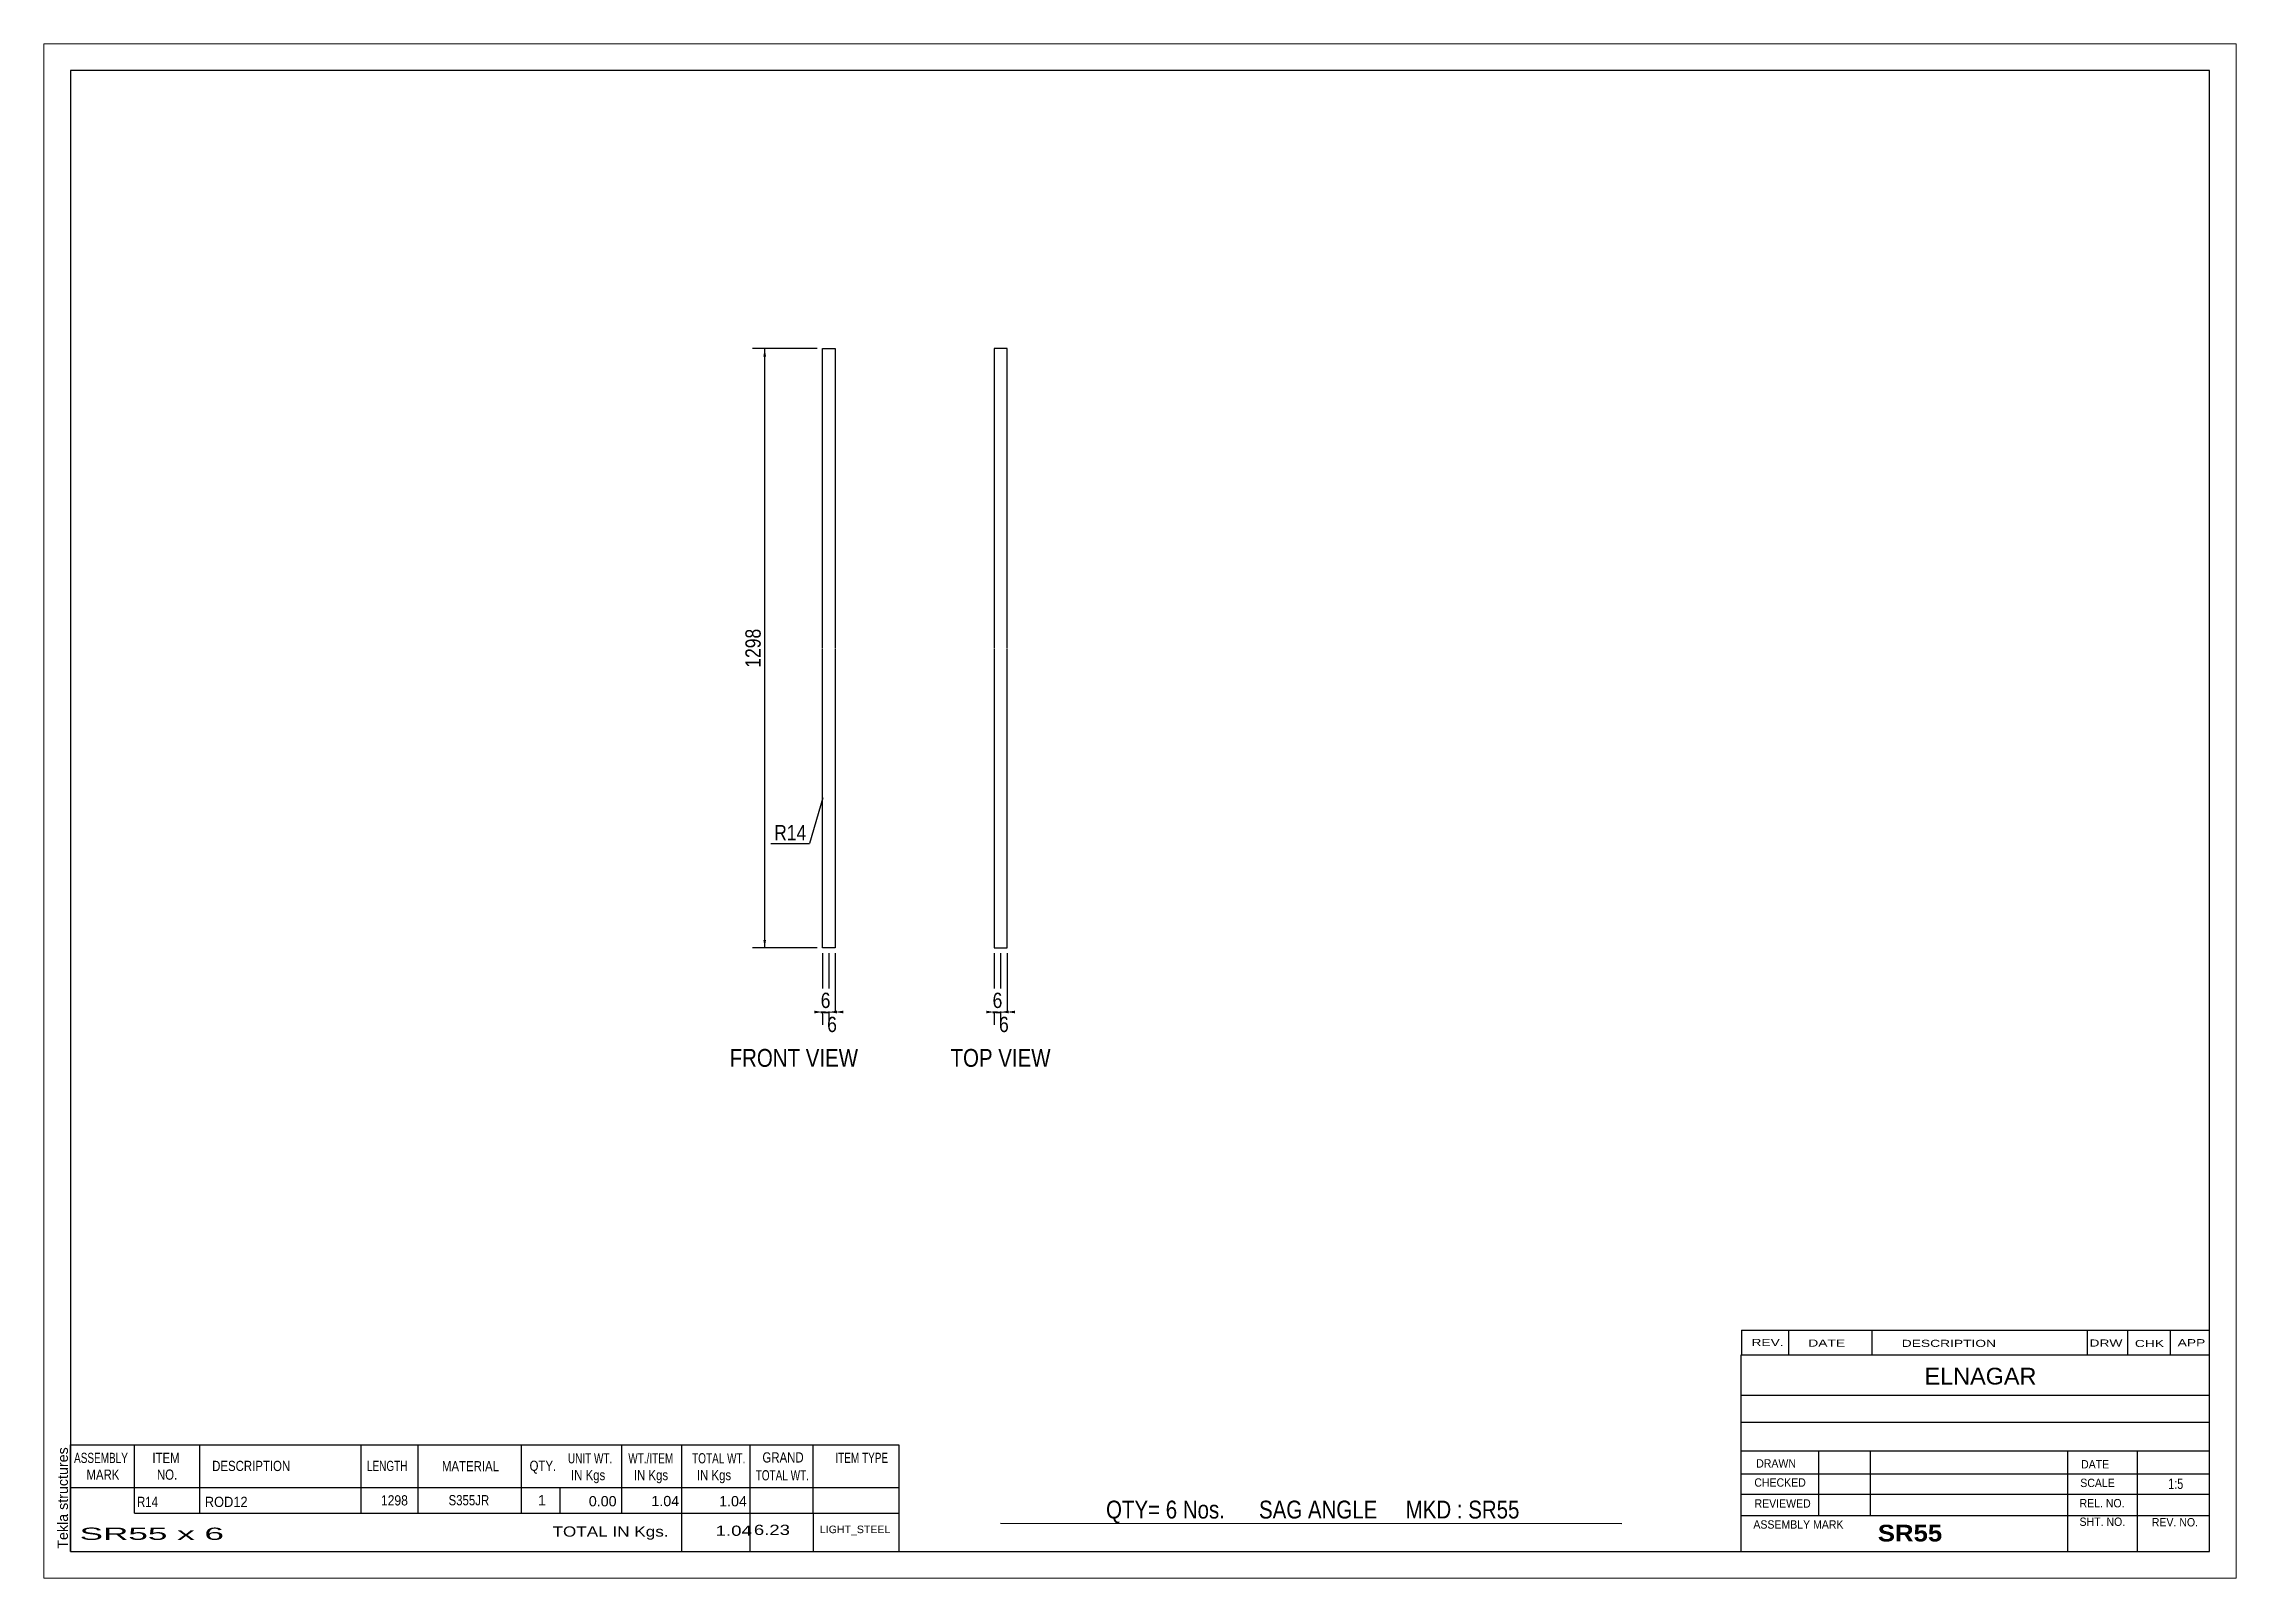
# Paper-space layout 'Layout1' of a CAD drawing. Header units: millimetres. Extents: x 0 to 410, y 0 to 287.
# The model-space entities are those that its viewports show. They can reach past a viewport. Long polylines and large blocks are cut down to what shows.
import ezdxf

# ---------------------------------------------------------------- set-up
doc = ezdxf.new("R2010")
doc.units = ezdxf.units.MM
doc.layers.add('Viewport layer', color=7, linetype='Continuous', plot=False)
doc.styles.add('Arial', font='ARIAL.TTF', dxfattribs={"height": 0.2})
doc.styles.add('Arial Bold', font='ARIALBD.TTF', dxfattribs={"height": 0.2})
doc.styles.add('Arial Narrow', font='ARIALN.TTF', dxfattribs={"height": 0.2})

# ---------------------------------------------------------------- blocks, each defined once
blk = doc.blocks.new('Unknown-629077743-1698')
at = {"color": 5, "linetype": 'Continuous'}
for p, q in [((405, 282), (5, 282)), ((5, 282), (5, 5)), ((405, 5), (405, 282)), ((5, 5), (405, 5))]:
    blk.add_line(p, q, dxfattribs=at)
at = {"color": 174, "linetype": 'Continuous', "style": 'Arial'}
blk.add_text('Tekla structures', height=1.9102, rotation=90, dxfattribs=at).set_placement((4.5, 5.5))
blk = doc.blocks.new('Unknown-629077743-11 - 1555')
at = {"color": 0, "linetype": 'Continuous'}
blk.add_wipeout([(152.32, 95.65), (152.32, 99.15), (128.25, 99.15), (128.25, 95.65)], dxfattribs=at)
at = {"color": 96, "linetype": 'Continuous', "style": 'Arial Narrow'}
blk.add_text('FRONT VIEW', height=3.34, dxfattribs=at).set_placement((128.25, 95.65))
blk = doc.blocks.new('Unknown-629077743-12 - 1604')
at = {"color": 0, "linetype": 'Continuous'}
blk.add_wipeout([(188.32, 95.65), (188.32, 99.15), (169.57, 99.15), (169.57, 95.65)], dxfattribs=at)
at = {"color": 96, "linetype": 'Continuous', "style": 'Arial Narrow'}
blk.add_text('TOP VIEW', height=3.34, dxfattribs=at).set_placement((169.57, 95.65))
blk = doc.blocks.new('Part-629077743-1602 - 1555')
at = {"color": 2, "linetype": 'Continuous'}
for p, q in [((145.61, 174), (145.61, 230)), ((145.61, 230), (148.01, 230)), ((148.01, 230), (148.01, 174)), ((145.61, 117.9), (145.61, 173.9)), ((148.01, 173.9), (148.01, 117.9)), ((148.01, 117.9), (145.61, 117.9))]:
    blk.add_line(p, q, dxfattribs=at)
blk = doc.blocks.new('Part-629077743-1605 - 1604')
at = {"color": 2, "linetype": 'Continuous'}
for p, q in [((177.74, 230), (177.74, 174)), ((180.14, 230), (177.74, 230)), ((180.14, 174), (180.14, 230)), ((177.74, 173.9), (177.74, 117.9)), ((180.14, 117.9), (180.14, 173.9)), ((177.74, 117.9), (180.14, 117.9))]:
    blk.add_line(p, q, dxfattribs=at)
blk = doc.blocks.new('StraightDimension-629077743-1609 - 1555')
at = {"linetype": 'Continuous'}
for points in [[(145.31, 106.15), (146.81, 105.9), (145.31, 105.65)], [(149.51, 105.65), (148.01, 105.9), (149.51, 106.15)]]:
    blk.add_hatch(color=7, dxfattribs=at).paths.add_polyline_path(points)
at = {"color": 7, "linetype": 'Continuous'}
for p, q in [((146.81, 116.9), (146.81, 103.65)), ((148.01, 116.9), (148.01, 103.65)), ((146.81, 105.9), (148.01, 105.9))]:
    blk.add_line(p, q, dxfattribs=at)
at = {"color": 0}
blk.add_wipeout([(148.92, 101.55), (148.92, 105.75), (145.89, 105.75), (145.89, 101.55)], dxfattribs=at)
at = {"color": 3, "style": 'Arial Narrow'}
blk.add_text('6', height=2.86, dxfattribs=at).set_placement((146.49, 102.15))
blk = doc.blocks.new('StraightDimension-629077743-1618 - 1555')
at = {"linetype": 'Continuous'}
for points in [[(134.56, 228.5), (134.81, 230), (135.06, 228.5)], [(135.06, 119.4), (134.81, 117.9), (134.56, 119.4)]]:
    blk.add_hatch(color=7, dxfattribs=at).paths.add_polyline_path(points)
at = {"color": 7, "linetype": 'Continuous'}
for p, q in [((144.61, 230), (132.56, 230)), ((134.81, 117.9), (134.81, 230)), ((144.61, 117.9), (132.56, 117.9))]:
    blk.add_line(p, q, dxfattribs=at)
at = {"color": 0}
blk.add_wipeout([(134.66, 178.21), (130.46, 178.21), (130.46, 169.69), (134.66, 169.69)], dxfattribs=at)
at = {"color": 3, "style": 'Arial Narrow'}
blk.add_text('1298', height=2.863, rotation=90.0002, dxfattribs=at).set_placement((134.06, 170.29))
blk = doc.blocks.new('StraightDimension-629077743-1610 - 1555')
at = {"linetype": 'Continuous'}
for points in [[(144.11, 106.15), (145.61, 105.9), (144.11, 105.65)], [(148.31, 105.65), (146.81, 105.9), (148.31, 106.15)]]:
    blk.add_hatch(color=7, dxfattribs=at).paths.add_polyline_path(points)
at = {"color": 7, "linetype": 'Continuous'}
for p, q in [((145.61, 116.9), (145.61, 103.5)), ((146.81, 116.9), (146.81, 103.5)), ((145.61, 105.9), (146.81, 105.9))]:
    blk.add_line(p, q, dxfattribs=at)
at = {"color": 0}
blk.add_wipeout([(147.72, 106.05), (147.72, 110.25), (144.69, 110.25), (144.69, 106.05)], dxfattribs=at)
at = {"color": 3, "style": 'Arial Narrow'}
blk.add_text('6', height=2.86, dxfattribs=at).set_placement((145.29, 106.65))
blk = doc.blocks.new('StraightDimension-629077743-1622 - 1604')
at = {"linetype": 'Continuous'}
for points in [[(177.44, 106.15), (178.94, 105.9), (177.44, 105.65)], [(181.64, 105.65), (180.14, 105.9), (181.64, 106.15)]]:
    blk.add_hatch(color=7, dxfattribs=at).paths.add_polyline_path(points)
at = {"color": 7, "linetype": 'Continuous'}
for p, q in [((178.94, 116.9), (178.94, 103.65)), ((180.14, 116.9), (180.14, 103.65)), ((178.94, 105.9), (180.14, 105.9))]:
    blk.add_line(p, q, dxfattribs=at)
at = {"color": 0}
blk.add_wipeout([(181.06, 101.55), (181.06, 105.75), (178.03, 105.75), (178.03, 101.55)], dxfattribs=at)
at = {"color": 3, "style": 'Arial Narrow'}
blk.add_text('6', height=2.86, dxfattribs=at).set_placement((178.63, 102.15))
blk = doc.blocks.new('StraightDimension-629077743-1623 - 1604')
at = {"linetype": 'Continuous'}
for points in [[(176.24, 106.15), (177.74, 105.9), (176.24, 105.65)], [(180.44, 105.65), (178.94, 105.9), (180.44, 106.15)]]:
    blk.add_hatch(color=7, dxfattribs=at).paths.add_polyline_path(points)
at = {"color": 7, "linetype": 'Continuous'}
for p, q in [((177.74, 116.9), (177.74, 103.5)), ((178.94, 116.9), (178.94, 103.5)), ((177.74, 105.9), (178.94, 105.9))]:
    blk.add_line(p, q, dxfattribs=at)
at = {"color": 0}
blk.add_wipeout([(179.86, 106.05), (179.86, 110.25), (176.83, 110.25), (176.83, 106.05)], dxfattribs=at)
at = {"color": 3, "style": 'Arial Narrow'}
blk.add_text('6', height=2.86, dxfattribs=at).set_placement((177.43, 106.65))
blk = doc.blocks.new('CBS_NAME_BLOG-629077743-1714')
at = {"color": 7, "linetype": 'Continuous'}
for p, q in [((317.41, 41.75), (404.93, 41.75)), ((317.41, 5.04), (317.41, 41.75)), ((317.41, 34.21), (404.93, 34.21)), ((317.48, 29.16), (405, 29.16)), ((317.41, 23.79), (404.93, 23.79)), ((331.93, 11.68), (331.93, 23.78)), ((341.62, 11.71), (341.62, 23.78)), ((378.53, 5.04), (378.53, 23.77)), ((391.58, 5.04), (391.58, 23.78)), ((317.42, 19.49), (405, 19.51)), ((317.41, 15.74), (404.93, 15.74)), ((317.41, 11.7), (404.93, 11.7)), ((317.41, 5), (405, 5))]:
    blk.add_line(p, q, dxfattribs=at)
at = {"color": 3, "linetype": 'Continuous', "style": 'Arial'}
blk.add_text('ELNAGAR', height=3.133, dxfattribs=at).set_placement((351.73, 36.22))
at = {"color": 3, "linetype": 'Continuous'}
for s, height, style, width, p in [('DRAWN', 1.566, 'Arial', 0.9, (320.24, 20.68)), ('DATE', 1.566, 'Arial', 0.9, (381, 20.52)), ('CHECKED', 1.566, 'Arial', 0.9, (319.89, 17.11)), ('SCALE', 1.566, 'Arial', 0.9, (380.85, 17.04)), ('1:5', 1.957, 'Arial Narrow', 0.9, (397.3, 16.68)), ('REVIEWED', 1.566, 'Arial', 0.9, (319.93, 13.19)), ('REL. NO.', 1.566, 'Arial', 0.9, (380.71, 13.24)), ('ASSEMBLY MARK', 1.5663, 'Arial', 0.9, (319.71, 9.26)), ('SR55', 3.131, 'Arial Bold', 1.1, (342.99, 6.86)), ('SHT. NO.', 1.566, 'Arial', 0.9, (380.71, 9.77)), ('REV. NO.', 1.566, 'Arial', 0.9, (394.23, 9.68))]:
    blk.add_text(s, height=height, dxfattribs=dict(at, style=style, width=width)).set_placement(p)
blk = doc.blocks.new('CBS_BOM-629077743-1712')
at = {"color": 7, "linetype": 'Continuous'}
for p, q in [((4.97, 16.97), (4.97, 24.97)), ((4.97, 24.97), (159.89, 24.97)), ((16.97, 16.97), (16.97, 24.97)), ((29.16, 16.97), (29.16, 24.97)), ((59.32, 16.97), (59.32, 24.97)), ((70, 16.97), (70, 24.97)), ((89.32, 16.97), (89.32, 24.97)), ((108.12, 16.97), (108.12, 24.97)), ((119.33, 16.97), (119.33, 24.97)), ((132.12, 16.97), (132.12, 24.97)), ((143.87, 16.97), (143.87, 24.97)), ((159.89, 24.96), (159.89, 16.98)), ((4.97, 16.97), (159.89, 16.97)), ((4.97, 12.17), (4.97, 16.97)), ((16.97, 12.17), (16.97, 16.97)), ((29.16, 12.17), (29.16, 16.97)), ((59.32, 12.17), (59.32, 16.97)), ((70, 12.17), (70, 16.97)), ((89.32, 12.17), (89.32, 16.97)), ((96.58, 12.17), (96.58, 16.97)), ((108.12, 12.17), (108.12, 16.97)), ((119.33, 12.17), (119.33, 16.97)), ((132.12, 12.17), (132.12, 16.97)), ((143.89, 12.17), (143.89, 16.97)), ((159.89, 16.97), (159.89, 12.17)), ((4.97, 4.97), (4.97, 12.15)), ((16.97, 12.17), (159.89, 12.17)), ((119.33, 4.97), (119.33, 12.15)), ((132.12, 4.97), (132.12, 12.15)), ((143.93, 4.97), (143.93, 12.15)), ((159.89, 12.17), (159.89, 4.97)), ((4.97, 4.97), (159.89, 4.97))]:
    blk.add_line(p, q, dxfattribs=at)
at = {"color": 3, "linetype": 'Continuous', "style": 'Arial'}
for s, height, width, p in [('ASSEMBLY', 1.91, 0.7, (5.65, 21.54)), ('ITEM', 1.91, 0.8, (20.3, 21.54)), ('DESCRIPTION', 1.9102, 0.8, (31.48, 20.04)), ('LENGTH', 1.91, 0.7, (60.43, 20.04)), ('MATERIAL', 1.91, 0.8, (74.45, 19.99)), ('QTY.', 1.91, 0.8, (90.84, 20.07)), ('UNIT WT.', 1.91, 0.7, (98.01, 21.47)), ('WT./ITEM', 1.91, 0.7, (109.3, 21.47)), ('TOTAL WT.', 1.91, 0.7, (121.24, 21.47)), ('GRAND', 1.91, 0.8, (134.39, 21.63)), ('ITEM TYPE', 1.91, 0.7, (148.03, 21.55)), ('MARK', 1.91, 0.8, (7.97, 18.41)), ('NO.', 1.91, 0.8, (21.15, 18.41)), ('IN Kgs', 1.91, 0.8, (98.59, 18.33)), ('IN Kgs', 1.91, 0.8, (110.34, 18.33)), ('IN Kgs', 1.91, 0.8, (122.13, 18.33)), ('TOTAL WT.', 1.91, 0.7, (133.13, 18.29))]:
    blk.add_text(s, height=height, dxfattribs=dict(at, width=width)).set_placement(p)
at = {"color": 7, "linetype": 'Continuous', "style": 'Arial'}
for s, width, p in [('R14', 0.8, (17.43, 13.32)), ('ROD12', 0.9, (30.1, 13.32)), ('1298', 0.85, (63.04, 13.6)), ('S355JR', 0.8, (75.69, 13.63))]:
    blk.add_text(s, height=1.91, dxfattribs=dict(at, width=width)).set_placement(p)
for s, p in [('1', (92.41, 13.63)), ('0.00', (101.92, 13.44)), ('1.04', (113.62, 13.47)), ('1.04', (126.29, 13.44))]:
    blk.add_text(s, height=1.91, dxfattribs=at).set_placement(p)
at = {"color": 6, "linetype": 'Continuous', "style": 'Arial'}
for s, height, width, p in [('SR55 x 6', 2.292, 2.05, (6.69, 7.16)), ('TOTAL IN Kgs.', 1.9102, 1.2, (95.13, 7.77)), ('1.04', 1.91, 1.3, (125.65, 7.92)), ('6.23', 1.91, 1.3, (132.79, 8.08))]:
    blk.add_text(s, height=height, dxfattribs=dict(at, width=width)).set_placement(p)
blk.add_text('LIGHT_STEEL', height=1.4135, dxfattribs=at).set_placement((145.14, 8.42))
blk = doc.blocks.new('CBS_CALLOFF-629077743-1713')
at = {"color": 7, "linetype": 'Continuous'}
blk.add_line((178.88, 10.27), (295.11, 10.25), dxfattribs=at)
at = {"color": 3, "linetype": 'Continuous', "style": 'Arial Narrow'}
blk.add_text('QTY= 6 Nos.      SAG ANGLE     MKD : SR55', height=3.3405, dxfattribs=at).set_placement((198.65, 11.16))
blk = doc.blocks.new('CBS_REVISION-629077743-1715')
at = {"color": 7, "linetype": 'Continuous'}
for p, q in [((317.49, 46.38), (404.99, 46.38)), ((317.49, 46.38), (317.49, 41.75)), ((326.29, 46.38), (326.29, 41.75)), ((341.88, 46.38), (341.88, 41.81)), ((382.14, 46.38), (382.14, 41.75)), ((389.68, 46.38), (389.68, 41.75)), ((397.63, 46.38), (397.63, 41.75)), ((317.49, 41.75), (404.99, 41.75))]:
    blk.add_line(p, q, dxfattribs=at)
at = {"color": 7, "style": 'Arial Narrow', "width": 1.7}
for s, height, p in [('REV.', 1.326, (319.35, 43.43)), ('DATE', 1.326, (329.98, 43.31)), ('DESCRIPTION', 1.3257, (347.46, 43.26)), ('DRW', 1.326, (382.57, 43.32)), ('CHK', 1.326, (391.06, 43.23)), ('APP', 1.326, (399.06, 43.38))]:
    blk.add_text(s, height=height, dxfattribs=at).set_placement(p)
blk = doc.blocks.new('Mark-629077743-1629 - 1555')
at = {"color": 0}
blk.add_wipeout([(142.61, 138.02), (142.61, 141.02), (136.58, 141.02), (136.58, 138.02)], dxfattribs=at)
blk.add_wipeout([(142.61, 138.02), (142.61, 141.02), (136.58, 141.02), (136.58, 138.02)], dxfattribs=at)
at = {"color": 7, "linetype": 'Continuous'}
for p in [(145.71, 145.95), (135.98, 137.42)]:
    blk.add_line(p, (143.21, 137.42), dxfattribs=at)
at = {"color": 3, "style": 'Arial Narrow'}
blk.add_text('R14', height=2.863, dxfattribs=at).set_placement((136.58, 138.02))

msp = doc.modelspace()

# ---------------------------------------------------------------- block references
for name in ['Unknown-629077743-1698', 'Part-629077743-1602 - 1555', 'Part-629077743-1605 - 1604', 'CBS_REVISION-629077743-1715', 'CBS_NAME_BLOG-629077743-1714', 'CBS_BOM-629077743-1712', 'CBS_CALLOFF-629077743-1713']:
    msp.add_blockref(name, (0, 0))

# ---------------------------------------------------------------- next in the draw order: block references
for name in ['StraightDimension-629077743-1609 - 1555', 'StraightDimension-629077743-1622 - 1604', 'Unknown-629077743-11 - 1555', 'Unknown-629077743-12 - 1604']:
    msp.add_blockref(name, (0, 0))

# ---------------------------------------------------------------- next in the draw order: block references
for name in ['StraightDimension-629077743-1618 - 1555', 'StraightDimension-629077743-1623 - 1604']:
    msp.add_blockref(name, (0, 0))

# ---------------------------------------------------------------- next in the draw order: block references
for name in ['Mark-629077743-1629 - 1555', 'StraightDimension-629077743-1610 - 1555']:
    msp.add_blockref(name, (0, 0))

psp = doc.layouts.get("Layout1")

# ---------------------------------------------------------------- viewports
at = {"layer": 'Viewport layer', "view_target_point": (205, 143.5)}
psp.add_viewport(center=(205, 143.5), size=(410, 287), view_center_point=(0, 0), view_height=287, dxfattribs=at)

doc.saveas('drawing.dxf')
